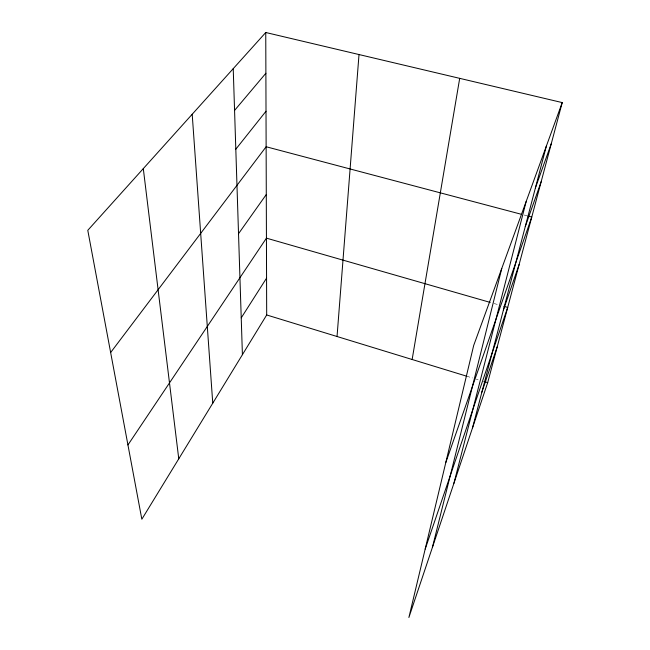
<?xml version="1.0" encoding="UTF-8"?>
<svg xmlns="http://www.w3.org/2000/svg" width="650" height="650" viewBox="0 0 650 650"><rect width="100%" height="100%" fill="white"/><g stroke="black" fill="none" stroke-linecap="round" stroke-linejoin="round"><path stroke-width="0.49" stroke-dasharray="3.25 2.44" d="M524.062 215.004L526.947 215.768M494.106 303.526L497.989 304.639M466.733 376.212L472.444 377.959M476.255 379.129L478.164 379.714"/><path stroke-width="0.97" d="M337.041 336.505L359.011 54.543M412.141 359.499L459.696 78.349M432.404 547.406L501.767 268.442M453.895 483.348L526.151 201.549M472.526 427.83L546.358 146.104M562.217 102.586L473.679 345.491L408.882 617.5L487.695 382.631L562.217 102.586L265.752 32.5L87.782 230.319L141.838 519.228L266.687 314.966L265.752 32.5M481.869 392.178L497.258 346.678M425.181 549.071L507.707 307.434L503.815 306.312M503.401 310.026L519.155 264.412M445.811 462.499L531.757 217.043L527.914 216.019M525.273 226.566L541.182 181.634M535.397 187.923L551.306 143.585M241.231 317.866L266.565 278.143M127.944 444.949L266.435 238.144L490.222 302.412M238.526 233.716L266.289 194.513M110.646 352.527L266.134 146.746L521.17 214.24M235.812 149.207L266.012 111.231M234.569 110.411L265.891 73.239M266.687 314.966L466.733 376.212M483.884 381.461L487.695 382.631M143.301 168.61L178.766 458.811M192.197 114.262L212.761 403.195M233.228 68.656L242.409 354.681"/></g></svg>
